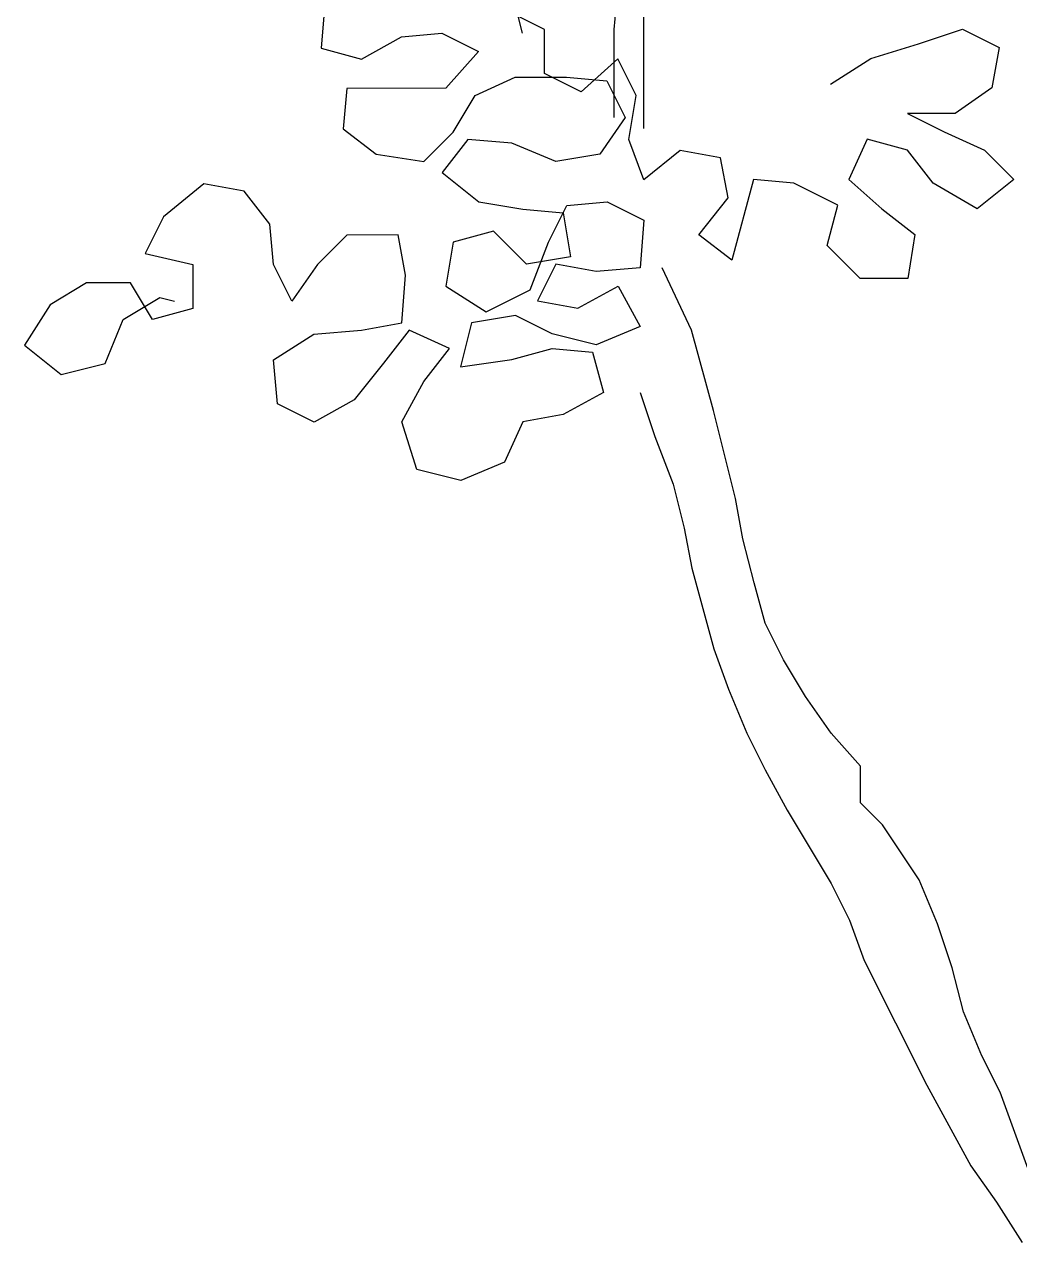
# Model space of a CAD drawing. Header units: millimetres. Extents: x 87938 to 265635, y 330093 to 434310.
# Drawn here: x 106654 to 107563, y 369512 to 370624 of the extents above; entities that cross this region are included whole.
import ezdxf

# ---------------------------------------------------------------- set-up
doc = ezdxf.new("R2010")
doc.units = ezdxf.units.MM

# ---------------------------------------------------------------- blocks, each defined once
blk = doc.blocks.new('A$C2800069E')
for p, q in [((1702.28, 4134.58), (1694.53, 4165.47)), ((1766.63, 4137.22), (1769.18, 4165.53)), ((1787.2, 4160.4), (1787.29, 4067.73)), ((1563.25, 4152.47), (1560.71, 4124.16)), ((1717.72, 4137.17), (1691.97, 4150.02)), ((1589.03, 4116.46), (1617.33, 4131.93)), ((1617.33, 4131.93), (1645.64, 4134.53)), ((1645.64, 4134.53), (1671.4, 4121.68)), ((1717.75, 4106.28), (1717.72, 4137.17)), ((1766.69, 4075.43), (1766.63, 4137.22)), ((1980.3, 4127.11), (2011.18, 4137.44)), ((2011.18, 4137.44), (2036.93, 4124.59)), ((1560.71, 4124.16), (1589.03, 4116.46)), ((1946.84, 4116.79), (1980.3, 4127.11)), ((2036.93, 4124.59), (2031.81, 4096.27)), ((1671.4, 4121.68), (1648.25, 4095.92)), ((1769.22, 4116.62), (1743.5, 4093.43)), ((1782.12, 4090.89), (1769.22, 4116.62)), ((1918.54, 4098.74), (1946.84, 4116.79)), ((1743.5, 4093.43), (1717.75, 4106.28)), ((1668.85, 4090.79), (1697.16, 4103.69)), ((1697.16, 4103.69), (1733.2, 4103.72)), ((1733.2, 4103.72), (1761.51, 4101.17)), ((1761.51, 4101.17), (1774.41, 4075.44)), ((1578.75, 4095.86), (1576.2, 4067.54)), ((1648.25, 4095.92), (1578.75, 4095.86)), ((1653.43, 4065.03), (1668.85, 4090.79)), ((1777, 4060), (1782.12, 4090.89)), ((2031.81, 4096.27), (2006.08, 4078.23)), ((1774.41, 4075.44), (1756.41, 4049.68)), ((2006.08, 4078.23), (1972.62, 4078.2)), ((1972.62, 4078.2), (1998.37, 4065.35)), ((1576.2, 4067.54), (1599.39, 4049.54)), ((1632.86, 4044.42), (1653.43, 4065.03)), ((1998.37, 4065.35), (2026.7, 4052.5)), ((1663.73, 4059.89), (1645.73, 4036.71)), ((1694.62, 4057.35), (1663.73, 4059.89)), ((1725.53, 4044.51), (1694.62, 4057.35)), ((1787.32, 4031.69), (1777, 4060)), ((1944.32, 4060.15), (1931.47, 4031.82)), ((1972.64, 4052.46), (1944.32, 4060.15)), ((1599.39, 4049.54), (1632.86, 4044.42)), ((1756.41, 4049.68), (1725.53, 4044.51)), ((1813.04, 4052.31), (1787.32, 4031.69)), ((1841.36, 4047.19), (1813.04, 4052.31)), ((1846.54, 4018.88), (1841.36, 4047.19)), ((1990.68, 4029.3), (1972.64, 4052.46)), ((2026.7, 4052.5), (2047.31, 4031.93)), ((1478.42, 4028.83), (1450.12, 4005.64)), ((1506.74, 4023.71), (1478.42, 4028.83)), ((1645.73, 4036.71), (1671.49, 4016.14)), ((1864.55, 4031.76), (1849.15, 3975.12)), ((1892.86, 4029.21), (1864.55, 4031.76)), ((1923.77, 4013.8), (1892.86, 4029.21)), ((1931.47, 4031.82), (1954.66, 4011.25)), ((2021.59, 4011.31), (1990.68, 4029.3)), ((2047.31, 4031.93), (2021.59, 4011.31)), ((1524.78, 4000.56), (1506.74, 4023.71)), ((1671.49, 4016.14), (1702.39, 4011.02)), ((1720.43, 3987.87), (1733.28, 4013.62)), ((1733.28, 4013.62), (1761.59, 4016.22)), ((1761.59, 4016.22), (1787.35, 4003.38)), ((1825.97, 3993.11), (1846.54, 4018.88)), ((1916.07, 3985.47), (1923.77, 4013.8)), ((1450.12, 4005.64), (1437.28, 3979.89)), ((1702.39, 4011.02), (1730.71, 4008.47)), ((1730.71, 4008.47), (1735.89, 3977.59)), ((1787.35, 4003.38), (1784.8, 3969.91)), ((1954.66, 4011.25), (1977.85, 3993.25)), ((1527.38, 3972.25), (1524.78, 4000.56)), ((1681.81, 3995.56), (1653.5, 3987.81)), ((1705, 3972.41), (1681.81, 3995.56)), ((1578.84, 3992.89), (1558.27, 3972.28)), ((1614.88, 3992.92), (1578.84, 3992.89)), ((1620.06, 3964.61), (1614.88, 3992.92)), ((1653.5, 3987.81), (1648.38, 3956.91)), ((1707.59, 3954.39), (1720.43, 3987.87)), ((1849.15, 3975.12), (1825.97, 3993.11)), ((1977.85, 3993.25), (1972.73, 3962.36)), ((1437.28, 3979.89), (1470.75, 3972.2)), ((1735.89, 3977.59), (1705, 3972.41)), ((1939.26, 3962.33), (1916.07, 3985.47)), ((1470.75, 3972.2), (1470.78, 3941.31)), ((1540.27, 3946.52), (1527.38, 3972.25)), ((1558.27, 3972.28), (1540.27, 3946.52)), ((1725.59, 3972.43), (1712.75, 3946.68)), ((1753.91, 3967.31), (1725.59, 3972.43)), ((1784.8, 3969.91), (1753.91, 3967.31)), ((1820.88, 3926.18), (1800.25, 3969.92)), ((1617.51, 3931.14), (1620.06, 3964.61)), ((1972.73, 3962.36), (1939.26, 3962.33)), ((1396.11, 3959.26), (1370.38, 3943.79)), ((1427, 3959.28), (1396.11, 3959.26)), ((1442.47, 3933.56), (1427, 3959.28)), ((1648.38, 3956.91), (1676.71, 3938.92)), ((1676.71, 3938.92), (1707.59, 3954.39)), ((1741.07, 3941.55), (1769.37, 3957.02)), ((1769.37, 3957.02), (1784.84, 3928.72)), ((1370.38, 3943.79), (1352.39, 3915.45)), ((1421.87, 3933.54), (1447.6, 3949.01)), ((1447.6, 3949.01), (1457.9, 3946.44)), ((1712.75, 3946.68), (1741.07, 3941.55)), ((1470.78, 3941.31), (1442.47, 3933.56)), ((1697.31, 3936.36), (1666.42, 3931.19)), ((1723.06, 3923.52), (1697.31, 3936.36)), ((1409.03, 3902.64), (1421.87, 3933.54)), ((1589.2, 3925.97), (1617.51, 3931.14)), ((1666.42, 3931.19), (1658.73, 3900.29)), ((1784.84, 3928.72), (1753.96, 3915.82)), ((1836.38, 3869.56), (1820.88, 3926.18)), ((1527.44, 3905.32), (1555.74, 3923.36)), ((1555.74, 3923.36), (1589.2, 3925.97)), ((1622.67, 3926), (1604.67, 3902.81)), ((1651, 3913.15), (1622.67, 3926)), ((1753.96, 3915.82), (1723.06, 3923.52)), ((1352.39, 3915.45), (1378.15, 3894.88)), ((1633, 3889.97), (1651, 3913.15)), ((1694.76, 3905.47), (1723.07, 3913.22)), ((1723.07, 3913.22), (1751.39, 3910.67)), ((1751.39, 3910.67), (1759.14, 3882.36)), ((1378.15, 3894.88), (1409.03, 3902.64)), ((1530.04, 3874.43), (1527.44, 3905.32)), ((1604.67, 3902.81), (1584.1, 3877.05)), ((1658.73, 3900.29), (1694.76, 3905.47)), ((1617.58, 3861.64), (1633, 3889.97)), ((1584.1, 3877.05), (1555.8, 3861.58)), ((1759.14, 3882.36), (1730.84, 3866.89)), ((1784.88, 3882.39), (1795.21, 3851.51)), ((1555.8, 3861.58), (1530.04, 3874.43)), ((1730.84, 3866.89), (1702.53, 3861.72)), ((1851.88, 3807.8), (1836.38, 3869.56)), ((1627.91, 3828.18), (1617.58, 3861.64)), ((1702.53, 3861.72), (1689.68, 3833.39)), ((1795.21, 3851.51), (1808.11, 3818.05)), ((1689.68, 3833.39), (1658.8, 3820.49)), ((1658.8, 3820.49), (1627.91, 3828.18)), ((1808.11, 3818.05), (1815.86, 3787.17)), ((1857.05, 3779.48), (1851.88, 3807.8)), ((1815.86, 3787.17), (1821.03, 3758.86)), ((1864.8, 3748.6), (1857.05, 3779.48)), ((1821.03, 3758.86), (1836.53, 3702.24)), ((1872.55, 3720.29), (1864.8, 3748.6)), ((1885.45, 3694.56), (1872.55, 3720.29)), ((1836.53, 3702.24), (1846.85, 3673.93)), ((1900.92, 3668.83), (1885.45, 3694.56)), ((1846.85, 3673.93), (1859.75, 3643.05)), ((1918.96, 3643.11), (1900.92, 3668.83)), ((1859.75, 3643.05), (1872.65, 3617.32)), ((1939.57, 3619.96), (1918.96, 3643.11)), ((1939.6, 3594.22), (1939.57, 3619.96)), ((1872.65, 3617.32), (1888.12, 3589.02)), ((1955.06, 3578.79), (1939.6, 3594.22)), ((1888.12, 3589.02), (1919.06, 3537.57)), ((1980.83, 3540.2), (1955.06, 3578.79)), ((1919.06, 3537.57), (1931.95, 3511.84)), ((1993.73, 3509.32), (1980.83, 3540.2)), ((1931.95, 3511.84), (1942.27, 3483.53)), ((2004.06, 3478.44), (1993.73, 3509.32)), ((1942.27, 3483.53), (1986.11, 3396.05)), ((2011.81, 3447.55), (2004.06, 3478.44)), ((2024.71, 3416.68), (2011.81, 3447.55)), ((2037.6, 3390.95), (2024.71, 3416.68)), ((1986.11, 3396.05), (2017.06, 3339.44)), ((2058.25, 3334.33), (2037.6, 3390.95)), ((2017.06, 3339.44), (2035.1, 3313.72)), ((2035.1, 3313.72), (2053.15, 3285.42))]:
    blk.add_line(p, q)

msp = doc.modelspace()

# ---------------------------------------------------------------- block references
at = {"xscale": 1.3, "yscale": 1.3, "zscale": 1.3}
msp.add_blockref('A$C2800069E', (104896.4, 365241), dxfattribs=at)

doc.saveas('drawing.dxf')
